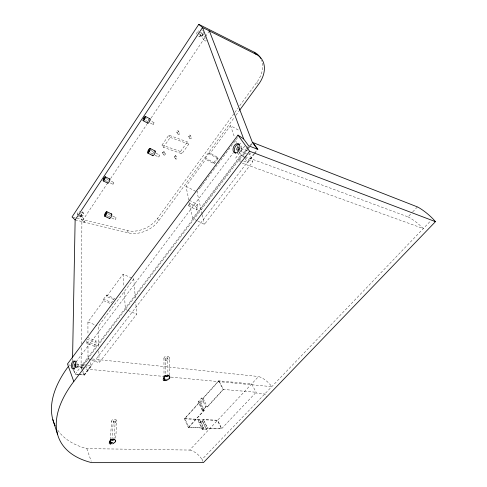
<?xml version="1.0" encoding="UTF-8"?>
<svg xmlns="http://www.w3.org/2000/svg" width="487" height="487" viewBox="0 0 487 487"><rect width="100%" height="100%" fill="white"/><g stroke="black" fill="none" stroke-linecap="round" stroke-linejoin="round"><path stroke-width="0.37" stroke-dasharray="2.44 1.83" d="M81.195 347.84L81.085 367.618L246.866 149.637M81.213 344.035L81.883 221.536L107.207 183.666M72.514 360.733L72.557 358.456M115.194 439.871L115.955 441.045L115.443 441.301L115.425 442.129C113.928 443.602 110.981 445.136 109.137 443.547L109.045 443.097C108.911 439.262 113.83 437.308 115.869 440.589L115.425 442.129L116.88 421.2M110.275 440.205L109.191 442.567L110.878 440.93L113.52 439.962L113.568 438.951L114.342 439.907L115.559 440.23L115.955 441.045M170.176 377.468L169.72 377.248L169.866 376.469L168.977 375.714L170.176 377.468L169.586 377.796L169.525 378.728C168.021 380.268 165.379 381.631 163.322 380.432L163.035 379.994C162.366 375.873 167.93 373.036 170.14 376.92L169.525 378.728L169.47 358.365M113.94 439.767L115.255 421.158M111.931 439.718L113.301 421.109M110.178 440.686L109.045 443.097L110.269 441.173L109.137 443.547L110.531 441.636L109.453 443.907L110.957 442.032L109.977 444.132L111.073 442.099L110.677 444.223L111.645 442.385L111.493 444.162L112.156 442.543L112.381 443.961L112.844 442.628L113.276 443.633L113.538 442.58L114.122 443.194L114.189 442.409L114.853 442.683L115.175 441.746C113.818 443.2 110.525 442.866 110.178 440.686L111.675 421.066M164.156 376.536L163.035 379.994L164.344 378.162L163.322 380.432L164.77 378.618L166.012 379.203L166.262 380.7L166.743 379.294L167.199 380.371L167.485 379.245L168.094 379.909L168.185 379.05L168.886 379.349L169.269 378.302L168.185 379.05L166.012 379.203L165.349 380.883L165.483 379.02L164.515 380.895L164.892 378.691L163.827 380.743L164.77 378.618L164.028 377.09L163.949 358.207M164.277 377.553L164.947 375.605L165.075 376.987L163.2 378.825L164.028 377.09M163.638 378.18L164.466 376.031M110.141 441.447L110.969 439.377L110.878 440.93L111.529 439.091L111.724 440.492L112.18 438.921L112.631 440.163L112.874 438.872L113.422 439.986L113.568 438.951L113.988 439.931M164.515 380.895L165.343 378.971M109.563 442.007L110.543 439.755M110.677 444.223L111.511 442.342M110.586 178.613L146.885 124.331M151.11 118.018L205.137 37.225M205.563 36.598L208.935 31.545M162.019 145.053L168.849 135.173L187.367 141.894L188.792 144.109L181.931 153.752L163.382 147.311L162.019 145.053L180.537 151.518L181.931 153.752M163.382 147.311L170.243 137.419L168.849 135.173M180.537 151.518L187.367 141.894M72.764 217.159L127.302 230.558A23.157 15.834 -27.4 0 0 157.532 218.389L234.405 113.057M234.85 112.442L237.979 108.157M239.768 105.703L256.746 82.437A26.475 19.243 -41.9 0 0 261.622 60.236M75.138 219.893L128.446 232.877A23.23 15.815 -27.4 0 0 158.762 220.66L234.192 117.635M235.988 115.182L239.135 110.89M205.441 158.068L209.3 152.802L217.671 157.374L218.036 158.61L214.152 163.839L205.77 159.31L205.441 158.068L213.799 162.591L214.152 163.839M188.84 200.035L185.973 186.29L205.77 159.31M218.036 158.61L209.641 154.038L230.497 125.616L239.263 130.613M103.561 299.188L106.61 295.037L114.524 298.434L111.462 302.555L103.561 299.188L103.603 300.643L87.922 321.974L87.952 334.648M113.934 299.596L106.659 296.486L123.083 274.144L133.755 278.899L135.441 299.176M213.799 162.591L217.671 157.374M202.081 214.061L197.028 192.006L198.83 189.583M199.286 188.98L200.638 187.16M201.094 186.558L202.446 184.737M202.902 184.135L237.705 137.492M188.171 205.63L189.613 203.706L198.197 208.065L196.754 209.97L188.171 205.63L187.872 204.156M133.755 278.899L98.362 326.235L98.77 347.128M86.838 343.317L87.97 341.807L96.067 345.015L94.928 346.519L86.838 343.317L86.838 340.535M76.13 361.829L233.163 152.93M237.729 146.861L238.642 145.643M239.099 145.035L241.382 141.997M196.754 209.97L195.938 206.275L197.369 204.376L189.498 200.364M94.928 346.519L94.874 342.343L96.006 340.845L87.958 337.631M235.605 158.159L244.9 145.881M197.265 220.769L192.7 218.486L240.742 155.195L239.519 151.67M79.32 374.625L75.108 374.253L246.422 148.718M246.793 148.231L248.175 146.417M247.329 149.034L251.469 143.586M82.139 369.018L81.639 367.673L88.567 358.566L89.596 361.257M244.559 158.025L242.94 155.737L247.944 149.168M248.4 148.565L250.215 146.179M250.671 145.583L252.948 142.594M78.821 374.473L83.91 374.923L253.69 153.995M254.153 153.393L256.929 149.783M84.245 375.057L91.252 365.944M80.026 374.686L84.391 375.075L91.398 365.962L89.858 361.926M243.798 161.142L247.798 162.597L254.263 154.196M254.719 153.6L257.033 150.599M197.917 221.092L204.443 224.349L252.729 161.848L249.594 153.332M91.471 359.85L99.074 362.791L136.689 314.194L135.69 302.177M198.154 401.836L199.615 401.939L203.773 410.584L202.306 410.492L198.154 401.836L201.563 398.049L203.024 398.159L218.693 380.791L251.615 383.939L256.728 393.313L264.745 393.995L266.48 397.13M184.39 418.814L199.305 419.544L203.322 428.055L188.347 427.464L184.39 418.814L199.615 401.939M184.865 418.625L217.616 420.244L221.707 428.578L207.45 428.012L206.366 429.175L202.61 429.029L199.597 422.637L200.674 421.468L203.694 427.866L188.822 427.276L184.865 418.625L218.98 380.816L223.405 389.448L207.298 407.065L205.831 406.974L202.823 410.267L199.7 403.76L202.677 400.466L204.138 400.57L201.161 403.857L199.7 403.76M202.306 410.492L205.764 406.706L207.231 406.797L223.113 389.423L256.15 392.26L221.524 428.773L207.456 428.219L206.299 429.455L202.166 429.297L198.166 420.786L199.305 419.544M188.347 427.464L203.773 410.584M188.822 427.276L204.29 410.352L201.161 403.857M198.166 420.786L202.282 420.987L203.42 419.745L217.433 420.433L221.524 428.773M199.597 422.637L203.347 422.807L204.418 421.645L207.45 428.012M202.166 429.297L203.322 428.055M202.61 429.029L203.694 427.866M57.801 430.246A129.311 67.115 -25.9 0 0 86.826 448.63L189.693 450.061L258.554 376.53A15.097 7.433 44.3 0 1 271.776 386.654L83.508 368.817L82.096 365.043L84.915 365.323M245.077 156.528L408.045 216.898L412.209 212.454M412.726 211.9L417.408 206.902M202.848 461.359L201.989 459.478L430.782 220.751M167.838 376.013L165.075 376.987L165.556 375.282L165.976 376.524L166.256 375.087L166.919 376.189L166.998 375.033L167.741 376.031L167.735 375.124L169.366 376.159L168.411 375.361L168.672 376.001L167.838 376.013L167.735 375.124L168.313 376.007M113.757 182.467L112.929 184.25L113.812 182.515L110.5 180.854M113.52 439.962L114.342 439.907L114.214 439.158L115.559 440.23M200.674 421.468L204.418 421.645M202.823 410.267L204.29 410.352M78.09 374.406L75.181 374.15L73.707 370.077M75.96 367.131L81.639 367.673M77.427 366.614L83.24 367.174M76.422 364.081L86.473 365.073M87.733 365.597L91.398 365.962M92.347 358.968L258.554 376.53M242.343 163.218L423.294 228.561A17.459 4.194 40.5 0 0 408.045 216.898M170.243 137.419L188.792 144.109M241.132 160.174L238.466 159.2L240.505 162.116M242.94 155.737L244.364 156.266M240.079 151.22L247.487 153.995M240.925 148.432L248.997 151.487M90.777 359.583L88.013 358.511L87.97 341.807M86.832 339.141L94.874 342.343M154.093 122.706L153.076 124.508L154.093 122.706L146.094 118.353M87.922 321.974L96.968 325.669M127.375 310.231L125.378 309.385L124.155 290.642M128.038 310.517L136.689 314.194M103.603 300.643L111.523 304.004M169.659 376.695L170.14 376.92M106.537 215.498L111.103 217.665M111.754 217.975L115.017 219.521M107.432 213.58L111.998 215.747M112.649 216.058L115.912 217.61M105.947 178.595L109.849 180.531M105.113 180.379L107.718 181.669M110.324 182.96L112.929 184.25M188.725 202.616L195.938 206.275M185.973 186.29L197.028 192.006M150.459 152.778L154.47 154.89M155.14 155.237L158.488 156.997M150.733 150.41L155.414 152.875M156.077 153.228L159.419 154.988M145.747 120.526L147.75 121.616M150.41 123.065L153.076 124.508M240.742 155.195L243.896 156.942M244.523 157.295L252.729 161.848M68.734 364.647L70.566 365.719M115.456 440.333L115.869 440.589M169.403 376.171L169.866 376.469M115.443 441.301L115.803 441.569M169.586 377.796L169.963 378.089M256.746 82.437L257.593 83.478M201.362 32.866L205.952 38.71M199.816 34.394L204.82 40.805M244.967 158.598L247.798 162.597M190.107 135.337A0.95 0.688 -34.6 0 1 189.206 136.61A0.95 0.688 -34.6 0 1 188.603 135.587A0.95 0.688 -34.6 0 1 190.107 135.337L191.549 137.547A0.95 0.688 -34.5 0 1 190.642 138.825A0.95 0.688 -34.5 0 1 190.046 137.797A0.95 0.688 -34.5 0 1 191.549 137.547M188.506 136.354L189.942 138.57M178.285 130.948A0.962 0.706 -34.1 0 1 177.378 132.245A0.962 0.706 -34.1 0 1 176.751 131.192A0.962 0.706 -34.1 0 1 178.285 130.948L179.709 133.176A0.962 0.706 -34 0 1 178.802 134.473A0.962 0.706 -34 0 1 178.175 133.426A0.962 0.706 -34 0 1 179.709 133.176M176.659 131.977L178.078 134.205M175.746 155.621A0.931 0.664 -32.4 0 1 174.876 156.851A0.931 0.664 -32.4 0 1 174.261 155.877A0.931 0.664 -32.4 0 1 175.746 155.621L177.122 157.855A0.931 0.664 -32.4 0 1 176.245 159.091A0.931 0.664 -32.4 0 1 175.63 158.117A0.931 0.664 -32.4 0 1 177.122 157.855M174.176 156.613L175.545 158.853M163.924 151.567L165.282 153.825M162.329 152.571L163.681 154.836M157.532 218.389L158.762 220.66M218.693 380.791L223.113 389.423M127.302 230.558L128.446 232.877M203.024 398.159L207.298 407.065M201.563 398.049L205.831 406.974M203.42 419.745L207.456 428.219M203.347 422.807L206.366 429.175M202.282 420.987L206.299 429.455M83.009 212.63L83.362 213.428M80.27 213.945A0.925 0.651 -22.9 0 1 81.335 214.17L84.586 221.482A0.931 0.651 -23 0 1 83.484 222.529A0.931 0.651 -23 0 1 83.094 221.469A0.931 0.651 -23 0 1 84.586 221.482M79.637 214.901L82.851 222.169M82.388 369.688L84.391 375.075M81.165 367.521L81.913 369.536M82.912 372.232L83.91 374.923M73.634 370.181L75.108 374.253M86.826 448.63L91.203 461.25M230.497 125.616L234.643 137.584M235.617 140.402L236.353 142.514M237.327 145.333L237.814 146.739M209.3 152.802L209.641 154.038M202.251 214.791L204.443 224.349M197.369 204.376L198.197 208.065M189.613 203.706L192.7 218.486M114.743 442.123L114.853 442.683M168.794 378.728L168.886 379.349M123.083 274.144L123.911 286.892M106.61 295.037L106.659 296.486M98.843 350.853L99.074 362.791M96.006 340.845L96.067 345.015M167.741 358.316A1.035 0.791 -0.7 0 1 166.152 358.949A1.035 0.791 -0.7 0 1 166.231 357.586A1.035 0.791 -0.7 0 1 167.741 358.316L167.93 376.226A1.065 0.797 -0.7 0 1 166.286 376.871A1.065 0.797 -0.7 0 1 166.371 375.489A1.065 0.797 -0.7 0 1 167.93 376.226M165.677 358.255L165.799 376.165M189.693 450.061A14.038 8.516 46.9 0 1 201.989 459.478M241.156 148.529A1.461 0.962 -68.8 0 1 241.308 150.367A1.461 0.962 -68.8 0 1 239.847 151.122M76.021 361.372A4.054 2.204 -82.9 0 1 77.153 365.013A4.054 2.204 -82.9 0 1 75.515 368.836M241.047 145.948A4.888 3.196 -68.9 0 1 240.505 150.629M239.841 151.694A4.888 3.196 -68.9 0 1 239.044 152.559M238.161 153.168A4.888 3.196 -68.9 0 1 237.26 153.478M199.688 33.493A1.084 0.846 -44.2 0 1 201.18 32.739A1.084 0.846 -44.2 0 1 201.186 34.23A1.084 0.846 -44.2 0 1 199.688 34.212M203.596 34.096A3.616 2.825 -44.2 0 1 198.623 36.598M197.996 32.355A3.616 2.825 -44.2 0 1 198.593 31.625M201.831 30.419A3.616 2.825 -44.2 0 1 202.568 30.657M203.262 31.734A3.616 2.825 -44.3 0 1 201.673 35.234A3.616 2.825 -44.3 0 1 198.075 35.892M196.815 34.127A3.616 2.825 -44.3 0 1 198.781 30.328M81.335 214.17A0.925 0.651 -22.9 0 1 80.872 215.108A0.925 0.651 -22.9 0 1 79.728 215.047M79.728 214.371A0.925 0.651 -22.9 0 1 79.868 214.201M81.28 212.216A3.086 2.179 -22.9 0 1 83.058 215.193A3.086 2.179 -22.9 0 1 78.395 216.563M77.628 214.523A3.086 2.179 -22.9 0 1 77.926 213.921M82.248 211.754A3.08 2.179 -22.9 0 1 82.699 214.402A3.08 2.179 -22.9 0 1 79.369 216.094M77.275 214.895A3.08 2.179 -22.9 0 1 80.154 211.486M147.92 121.665A2.435 0.688 -62.4 0 1 149.101 119.559M109.478 217.135A2.465 0.731 -64.6 0 1 110.519 214.907M152.851 153.892A2.612 0.804 -62.8 0 1 154.123 151.646M107.937 181.499A2.301 0.633 -64 0 1 108.443 180.427M250.281 152.948A1.449 0.962 -68.6 0 1 249.502 154.33A1.449 0.962 -68.6 0 1 248.413 154.221M86.966 366.376A1.205 0.67 -83.1 0 1 86.497 367.356A1.205 0.67 -83.1 0 1 85.84 367.235M206.378 40.415A1.096 0.846 -43.8 0 1 204.692 40.622A1.096 0.846 -43.8 0 1 205.733 39.063M116.545 420.263L116.131 419.861A2.605 1.857 2.5 0 0 111.84 420.427A2.605 1.857 2.5 0 0 114.488 422.99A2.605 1.857 2.5 0 0 116.545 420.263M169.159 357.3L168.752 356.855A2.764 2.106 -0.7 0 0 164.162 357.482A2.764 2.106 -0.7 0 0 166.822 360.38A2.764 2.106 -0.7 0 0 169.159 357.3M78.078 366.114A1.211 0.664 -83 0 0 77.768 364.209A1.211 0.664 -83 0 0 76.952 365.914A1.211 0.664 -83 0 0 78.078 366.114M113.587 421.608A0.974 0.7 2.5 0 0 115.218 421.34A0.974 0.7 2.5 0 0 114.031 420.451A0.974 0.7 2.5 0 0 113.587 421.608M112.217 440.224A1.004 0.706 2.4 0 0 113.903 439.95A1.004 0.706 2.4 0 0 112.68 439.055A1.004 0.706 2.4 0 0 112.217 440.224M201.569 36.008A1.09 0.846 -44.1 0 0 202.598 34.461A1.09 0.846 -44.1 0 0 200.918 34.656A1.09 0.846 -44.1 0 0 201.569 36.008M162.822 152.833A0.944 0.682 -31.8 0 0 163.991 151.731A0.944 0.682 -31.8 0 0 162.561 151.646A0.944 0.682 -31.8 0 0 162.822 152.833M164.174 155.091A0.944 0.682 -31.8 0 0 165.349 153.989A0.944 0.682 -31.8 0 0 163.918 153.904A0.944 0.682 -31.8 0 0 164.174 155.091M80.976 216.867A0.925 0.651 -22.9 0 0 82.072 215.82A0.925 0.651 -22.9 0 0 80.58 215.802A0.925 0.651 -22.9 0 0 80.976 216.867M115.364 219.327A1.053 0.317 -64.6 0 0 115.973 217.671A1.053 0.317 -64.6 0 0 115.06 218.706A1.053 0.317 -64.6 0 0 115.364 219.327M158.89 156.729A1.114 0.353 -62.8 0 0 159.505 155.03A1.114 0.353 -62.8 0 0 158.47 156.217A1.114 0.353 -62.8 0 0 158.89 156.729"/><path stroke-width="0.73" d="M72.575 357.702L75.138 219.893L202.549 27.503L256.01 54.282A26.566 19.243 -41.7 0 1 258.439 84.519L239.58 110.275M260.813 58.428A26.475 19.243 -41.9 0 0 254.263 52.219L198.787 24.35L72.027 216.977L75.138 219.893M243.664 138.959L237.991 135.124L67.51 363.935L73.793 381.504A131.228 66.08 -25.9 0 0 91.69 462.65L203.42 462.613L435.463 221.658L432.779 218.663A17.611 3.957 40.3 0 0 417.408 206.902L252.948 142.594L257.952 149.393L248.638 145.808L243.664 138.959L202.549 27.503L198.787 24.35M73.793 381.504L249.63 151.25L237.991 135.124M249.63 151.25L435.463 221.658M104.638 216.161L109.545 218.486M106.726 211.675L111.633 214.012M103.25 180.927L107.828 183.185M105.198 176.757L109.764 179.027M147.829 153.076L152.857 155.712M150.026 148.358L155.237 151.11M143.075 120.648L147.75 123.187M145.443 116.411A2.441 0.676 -62.5 0 1 144.085 120.052A2.441 0.676 -62.5 0 1 143.251 119.132A2.441 0.676 -62.5 0 1 145.443 116.411L150.118 118.968M254.263 52.219L256.01 54.282M257.392 149.18L252.388 142.374L209.361 30.912M52.827 419.624L57.6 434.447M55.201 425.839A129.311 67.115 -25.9 0 1 68.393 366.407M74.353 369.17A4.054 2.204 -82.9 0 1 72.752 364.769A4.054 2.204 -82.9 0 1 75.479 361.135M235.629 153.143A4.888 3.196 -68.9 0 1 234.868 147.585A4.888 3.196 -68.9 0 1 239.214 144.146M154.476 151.293A2.612 0.804 -62.8 0 1 155.286 152.078A2.612 0.804 -62.8 0 1 153.667 155.213A2.612 0.804 -62.8 0 1 152.577 154.963M149.716 118.98A2.435 0.688 -62.4 0 1 150.069 120.137A2.435 0.688 -62.4 0 1 148.547 122.852A2.435 0.688 -62.4 0 1 147.664 122.633M109.319 179.234A2.301 0.633 -64 0 1 109.904 179.88A2.301 0.633 -64 0 1 108.656 182.558A2.301 0.633 -64 0 1 107.639 182.832M111.152 214.183A2.465 0.731 -64.6 0 1 111.785 215.017A2.465 0.731 -64.6 0 1 110.439 217.89A2.465 0.731 -64.6 0 1 109.344 218.048M144.797 117.714C144.268 120.642 142.953 118.481 144.797 117.714M103.743 179.429C104.888 179.886 104.729 176.257 103.743 179.429M75.181 367.356A4.06 2.198 -82.9 0 0 74.134 361.001A4.06 2.198 -82.9 0 0 71.425 366.711A4.06 2.198 -82.9 0 0 75.181 367.356M237.717 152.029A4.894 3.196 -68.9 0 0 238.636 143.945A4.894 3.196 -68.9 0 0 233.042 148.931A4.894 3.196 -68.9 0 0 237.717 152.029M238.18 149.929A1.467 0.956 -68.9 0 0 238.46 147.506A1.467 0.956 -68.9 0 0 236.779 148.992A1.467 0.956 -68.9 0 0 238.18 149.929M75.4 365.853A1.218 0.664 -82.9 0 0 75.083 363.947A1.218 0.664 -82.9 0 0 74.267 365.652A1.218 0.664 -82.9 0 0 75.4 365.853M103.981 180.415A2.307 0.621 -64 0 0 105.326 176.86A2.307 0.621 -64 0 0 103.378 179.253A2.307 0.621 -64 0 0 103.981 180.415M105.569 214.676A1.059 0.304 -64.7 0 0 106.19 213.02A1.059 0.304 -64.7 0 0 105.289 214.061A1.059 0.304 -64.7 0 0 105.569 214.676M148.852 151.451A1.12 0.335 -62.9 0 0 149.472 149.746A1.12 0.335 -62.9 0 0 148.456 150.952A1.12 0.335 -62.9 0 0 148.852 151.451M105.417 215.686A2.478 0.718 -64.7 0 0 106.866 211.821A2.478 0.718 -64.7 0 0 104.766 214.256A2.478 0.718 -64.7 0 0 105.417 215.686M148.748 152.431A2.618 0.785 -62.9 0 0 150.209 148.456A2.618 0.785 -62.9 0 0 147.829 151.268A2.618 0.785 -62.9 0 0 148.748 152.431"/></g></svg>
